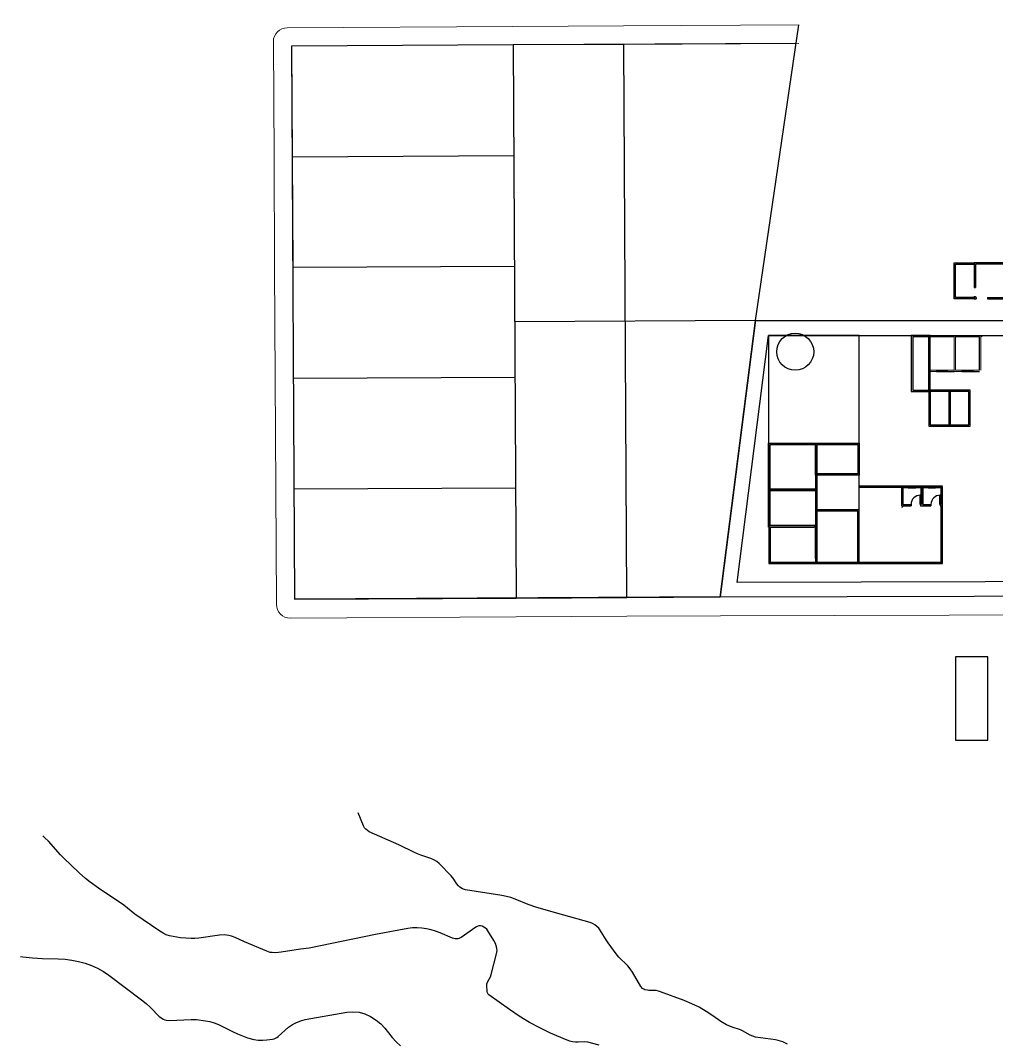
# Model space of a CAD drawing. Header units: centimetres. Extents: x 0 to 1311401, y -389375 to 85618.
# Drawn here: x 638100 to 648653, y -260359 to -249315 of the extents above; entities that cross this region are included whole.
import ezdxf

# ---------------------------------------------------------------- set-up
doc = ezdxf.new("R2010")
doc.units = ezdxf.units.CM
doc.header["$LTSCALE"] = 4
doc.linetypes.add('DASHED2', pattern=[9.525, 6.35, -3.175])
for name, color, linetype in [('0.1', 1, 'Continuous'), ('0.2', 2, 'Continuous'), ('0.4', 4, 'Continuous'), ('0.6', 6, 'Continuous'), ('02-CONT', 2, 'Continuous'), ('04', 254, 'Continuous'), ('CURVAS-INTERMEDIARIAS', 39, 'Continuous'), ('CURVAS-MESTRA', 34, 'Continuous'), ('LIMITE-L', 7, 'Continuous')]:
    doc.layers.add(name, color=color, linetype=linetype)
doc.layers.add('K-ALINHAMENTO', color=10, linetype='Continuous', lineweight=9)
doc.layers.add('P-MEIOFIO', color=171, linetype='Continuous', lineweight=9)

# ---------------------------------------------------------------- blocks, each defined once
blk = doc.blocks.new('1_00e-flat-4')
at = {"color": 1}
blk.add_arc((28, -52), 100, 90, 180, dxfattribs=at)
at = {"layer": '02-CONT'}
blk.add_lwpolyline([(28, -52), (25, -52), (25, 48), (28, 48)], close=True, dxfattribs=at)

msp = doc.modelspace()

# ---------------------------------------------------------------- linework, layer by layer
at = {"layer": '0.1'}
for p, q in [((648004.19, -253093.927), (648124.19, -253093.927)), ((648004.19, -253108.927), (648194.19, -253108.927)), ((648279.19, -253093.927), (648399.19, -253093.927)), ((648279.19, -253108.927), (648469.19, -253108.927)), ((648069.154, -254348.211), (647169.154, -254348.211)), ((647779.225, -254349.851), (647699.225, -254349.851)), ((647994.225, -254349.851), (647914.225, -254349.851)), ((648069.333, -255183.652), (648069.189, -254349.851)), ((648069.154, -254363.211), (647169.154, -254363.211)), ((647699.225, -254364.851), (647779.225, -254364.851)), ((647914.225, -254364.851), (647994.225, -254364.851)), ((648054.333, -255183.654), (648054.225, -254559.851)), ((646696.725, -255128.652), (646696.725, -254828.652)), ((646711.725, -254828.652), (646711.725, -255128.652)), ((646189.319, -255168.652), (648069.333, -255168.652)), ((646189.32, -255183.652), (648069.333, -255183.652))]:
    msp.add_line(p, q, dxfattribs=at)
msp.add_lwpolyline([(647169.32, -255183.652), (647169.154, -252718.211), (646189.154, -252718.211), (646189.32, -255183.652)], dxfattribs=at)
for points in [[(647919.164, -253698.081), (648369.164, -253698.081), (648369.164, -253308.081), (647919.164, -253308.081)], [(647934.164, -253683.081), (648354.164, -253683.081), (648354.164, -253323.081), (647934.164, -253323.081)]]:
    msp.add_lwpolyline(points, close=True, dxfattribs=at)
at = {"layer": '0.2', "linetype": 'DASHED2'}
for p, q in [((648004.19, -253099.927), (648124.19, -253099.927)), ((648004.19, -253102.927), (648124.19, -253102.927)), ((648279.19, -253099.927), (648399.19, -253099.927)), ((648279.19, -253102.927), (648399.19, -253102.927)), ((647779.225, -254355.851), (647699.225, -254355.851)), ((647699.225, -254358.851), (647779.225, -254358.851)), ((647994.225, -254355.851), (647914.225, -254355.851)), ((647914.225, -254358.851), (647994.225, -254358.851)), ((646702.725, -255128.652), (646702.725, -254828.652)), ((646705.725, -254828.652), (646705.725, -255128.652))]:
    msp.add_line(p, q, dxfattribs=at)
at = {"layer": '0.4'}
for p, q in [((648136.664, -253323.081), (648136.664, -253683.081)), ((648151.664, -253323.081), (648151.664, -253683.081))]:
    msp.add_line(p, q, dxfattribs=at)
for points in [[(647731.164, -252718.927), (647731.164, -253323.132), (647934.164, -253323.132), (647934.164, -252718.927)], [(647746.164, -252733.927), (647746.164, -253308.132), (647919.164, -253308.132), (647919.164, -252733.927)], [(646189.293, -253883.652), (646711.699, -253883.652), (646711.699, -254393.652), (646189.293, -254393.652)], [(646204.293, -253898.652), (646696.699, -253898.652), (646696.699, -254378.652), (646204.293, -254378.652)], [(646696.919, -253883.652), (647169.233, -253883.652), (647169.233, -254228.652), (646696.919, -254228.652)], [(646711.919, -253898.652), (647154.233, -253898.652), (647154.233, -254213.652), (646711.919, -254213.652)], [(646189.293, -254378.652), (646711.699, -254378.652), (646711.699, -254788.652), (646189.293, -254788.652)], [(646204.293, -254393.652), (646696.699, -254393.652), (646696.699, -254773.652), (646204.293, -254773.652)], [(646696.725, -255183.652), (647166.725, -255183.652), (647166.725, -254603.652), (646696.725, -254603.652)], [(646711.725, -255168.652), (647151.725, -255168.652), (647151.725, -254618.652), (646711.725, -254618.652)], [(648208.126, -257090.453), (648558.126, -257090.453), (648558.126, -256190.453), (648208.126, -256190.453)]]:
    msp.add_lwpolyline(points, close=True, dxfattribs=at)
msp.add_circle((646476.369, -252894.683), 200.338, dxfattribs=at)
at = {"layer": '0.6'}
for p, q in [((648409.19, -252199.433), (648424.19, -252199.433)), ((648409.19, -252299.433), (648424.19, -252299.433)), ((648434.19, -252309.433), (648434.19, -252324.433)), ((648554.19, -252309.433), (648554.19, -252324.433)), ((648494.19, -252733.927), (648494.19, -252718.927)), ((647699.225, -254364.851), (647699.225, -254349.851)), ((647779.225, -254364.851), (647779.225, -254349.851)), ((647914.225, -254364.851), (647914.225, -254349.851)), ((647994.225, -254364.851), (647994.225, -254349.851)), ((647624.225, -254569.851), (647639.225, -254569.851)), ((647729.225, -254544.851), (647729.225, -254559.851)), ((647829.225, -254544.851), (647829.225, -254559.851)), ((647944.225, -254544.851), (647944.225, -254559.851)), ((648044.225, -254544.851), (648044.225, -254559.851)), ((646686.725, -254788.652), (646686.725, -254773.652)), ((646686.725, -254788.652), (646686.725, -254773.652)), ((646696.725, -254828.652), (646711.725, -254828.652)), ((646696.725, -255128.652), (646711.725, -255128.652))]:
    msp.add_line(p, q, dxfattribs=at)
at = {"layer": '0.6', "lineweight": 9}
for p, q in [((648004.19, -253093.927), (648004.19, -253108.927)), ((648124.19, -253093.927), (648124.19, -253108.927)), ((648279.19, -253093.927), (648279.19, -253108.927)), ((648399.19, -253093.927), (648399.19, -253108.927))]:
    msp.add_line(p, q, dxfattribs=at)
at = {"layer": '0.6'}
for points in [[(648409.19, -252324.433), (648194.19, -252324.433), (648194.19, -251934.433), (648409.19, -251934.433)], [(648409.19, -252309.433), (648209.19, -252309.433), (648209.19, -251949.433), (648409.19, -251949.433)], [(648554.19, -252324.433), (648889.19, -252324.433), (648889.19, -251934.433), (648409.19, -251934.433), (648409.19, -252199.433)], [(648554.19, -252309.433), (648874.19, -252309.433), (648874.19, -251949.433), (648424.19, -251949.433), (648424.19, -252199.433)], [(648409.19, -252299.433), (648409.19, -252324.433), (648434.19, -252324.433)], [(648424.19, -252299.433), (648424.19, -252309.433), (648434.19, -252309.433)], [(648469.19, -252718.927), (648494.19, -252718.927)], [(648469.19, -253093.927), (648469.19, -252733.927)], [(647699.225, -254349.851), (647624.225, -254349.851)], [(647854.225, -254349.851), (647779.225, -254349.851)], [(647914.225, -254349.851), (647839.225, -254349.851)], [(648069.225, -254349.851), (647994.225, -254349.851)], [(647624.225, -254364.851), (647624.225, -254559.851)], [(647699.225, -254364.851), (647639.225, -254364.851), (647639.225, -254544.851), (647729.225, -254544.851)], [(647639.225, -254544.851), (647639.225, -254364.851)], [(647829.225, -254544.851), (647839.225, -254544.851), (647839.225, -254364.851), (647779.225, -254364.851)], [(647839.225, -254364.851), (647839.225, -254544.851)], [(647914.225, -254364.851), (647854.225, -254364.851), (647854.225, -254544.851), (647944.225, -254544.851)], [(647854.225, -254544.851), (647854.225, -254364.851)], [(648044.225, -254544.851), (648054.225, -254544.851), (648054.225, -254364.851), (647994.225, -254364.851)], [(648054.225, -254364.851), (648054.225, -254544.851)], [(648069.225, -254559.851), (648069.225, -254364.851)], [(647639.225, -254559.851), (647729.225, -254559.851)], [(647639.225, -254569.851), (647639.225, -254559.851)], [(647829.225, -254559.851), (647854.225, -254559.851)], [(647839.225, -254559.851), (647944.225, -254559.851)], [(648044.225, -254559.851), (648069.225, -254559.851)], [(646189.32, -254773.652), (646189.32, -255183.652), (646519.32, -255183.652)], [(646189.32, -254773.652), (646189.32, -254788.652)], [(646661.725, -254773.652), (646189.32, -254773.652)], [(646204.32, -254788.652), (646676.725, -254788.652)], [(646686.725, -254788.652), (646204.32, -254788.652), (646204.32, -255168.652)], [(646686.725, -254773.652), (646676.725, -254773.652)], [(646696.725, -254773.652), (646686.725, -254773.652)], [(646696.725, -254788.652), (646686.725, -254788.652)], [(646696.725, -254828.652), (646696.725, -254788.652)], [(646204.32, -255168.652), (646519.32, -255168.652)], [(646711.725, -255183.652), (646711.725, -255128.652)]]:
    msp.add_lwpolyline(points, dxfattribs=at)
at = {"layer": '0.6', "lineweight": 9}
for points in [[(647919.19, -253308.132), (647919.19, -252718.927)], [(648209.19, -252983.927), (648209.19, -252718.927), (647919.19, -252718.927), (647919.19, -253108.927), (648004.19, -253108.927)], [(647934.19, -253308.132), (647934.19, -252733.927)], [(648194.19, -252983.927), (648194.19, -252733.927), (647934.19, -252733.927), (647934.19, -253093.927), (648004.19, -253093.927)], [(648194.19, -253093.927), (648194.19, -252718.927)], [(648484.19, -252983.927), (648484.19, -252718.927), (648194.19, -252718.927), (648194.19, -253108.927), (648279.19, -253108.927)], [(648209.19, -253093.927), (648209.19, -252733.927)], [(648469.19, -252983.927), (648469.19, -252733.927), (648209.19, -252733.927), (648209.19, -253093.927), (648279.19, -253093.927)], [(648484.19, -253093.927), (648484.19, -252733.927)], [(647919.19, -253108.927), (648004.19, -253108.927)], [(648080.068, -253108.927), (648055.068, -253108.927)], [(648124.19, -253093.927), (648194.19, -253093.927), (648194.19, -253083.927)], [(648194.19, -253083.927), (648194.19, -253093.927)], [(648194.19, -253108.927), (648279.19, -253108.927)], [(648355.068, -253108.927), (648330.068, -253108.927)], [(648399.19, -253093.927), (648469.19, -253093.927), (648469.19, -253083.927)], [(648469.19, -253083.927), (648469.19, -253093.927)]]:
    msp.add_lwpolyline(points, dxfattribs=at)
at = {"layer": '04'}
for points in [[(646048.293, -252558.211), (646514.728, -249363.87)], [(646048.281, -252553.998), (645666.395, -255543.548), (641066.966, -255568.627), (641034.36, -249588.871), (643426.263, -249575.828), (646485.587, -249559.147)], [(643426.274, -249580.042), (643458.88, -255559.798)], [(644654.831, -255553.277), (644624.811, -249573.506)], [(641040.893, -250789.035), (643432.796, -250775.993)], [(643439.317, -251971.944), (641047.414, -251984.986)], [(646048.293, -252558.211), (643442.577, -252569.92)], [(641053.935, -253180.938), (643445.838, -253167.895)], [(641060.457, -254376.889), (643452.359, -254363.847)]]:
    msp.add_lwpolyline(points, dxfattribs=at)
at = {"layer": 'CURVAS-INTERMEDIARIAS'}
for points, elevation in [([(644356.572, -260386.33), (644233.793, -260353.154), (644193.253, -260350.956), (644130.363, -260355.141), (644099.32, -260355.195), (644068.772, -260352.289), (644038.986, -260344.933), (644009.704, -260334.63), (643831.475, -260256.631), (643715.54, -260201.377), (643602.326, -260141.377), (643493.202, -260074.216), (643386.8, -260002.308), (643164.976, -259841.745), (643157.619, -259835.156), (643149.603, -259822.75), (643146.04, -259808.512), (643141.377, -259741.408), (643142.433, -259723.837), (643152.005, -259699.061), (643180.89, -259647.863), (643189.075, -259624.453), (643248.631, -259400.392), (643251.996, -259381.676), (643253.341, -259362.982), (643251.65, -259344.316), (643247.938, -259325.671), (643234.885, -259289.45), (643217.065, -259255.338), (643153.085, -259150.735), (643141.112, -259135.115), (643127.461, -259121.557), (643111.322, -259111.097), (643093.514, -259102.71), (643074.76, -259099.165), (643056.503, -259099.077), (643038.977, -259104.191), (643021.927, -259112.768), (642866.258, -259222.551), (642841.066, -259234.875), (642827.443, -259237.629), (642813.292, -259238.684), (642798.909, -259237.487), (642771.031, -259231.213), (642636.927, -259174.023), (642588.699, -259156.551), (642539.487, -259142.1), (642489.619, -259129.667), (642439.194, -259121.894), (642388.724, -259118.147), (642338.159, -259120.463), (642287.547, -259126.814), (641938.356, -259193.324), (641223.132, -259340.656), (641126.624, -259351.372), (640920.099, -259382.621), (640860.517, -259388.208), (640820.807, -259387.502), (640801.39, -259384.747), (640782.455, -259379.607), (640763.85, -259372.897), (640523.84, -259269.096), (640422.78, -259223.958), (640381.118, -259209.676), (640353.452, -259202.691), (640328.649, -259198.536), (640303.771, -259196.211), (640253.741, -259198.92), (640027.604, -259232.537), (639986.681, -259236.421), (639945.573, -259235.873), (639830.146, -259226.432), (639751.716, -259214.611), (639713.546, -259205.839), (639676.657, -259193.867), (639641.679, -259177.089), (639607.992, -259157.104), (639338.396, -258971.167), (639216.756, -258874.918), (638944.594, -258692.339), (638852.469, -258624.78), (638804.486, -258586.446), (638735.384, -258526.261), (638566.325, -258362.998), (638534.436, -258330.534), (638402.261, -258184.046), (638364.896, -258146.558), (638341.217, -258125.029)], 76841.011), ([(638100.256, -259429.663), (638125.618, -259432.802), (638231.501, -259443.267), (638337.713, -259449.81), (638509.818, -259454.953), (638583.062, -259459.349), (638655.677, -259467.754), (638727.339, -259482.145), (638798.372, -259500.545), (638867.156, -259525.472), (638933.643, -259554.931), (638996.676, -259591.18), (639057.411, -259631.972), (639410.436, -259897.979), (639458.191, -259937.933), (639507.007, -259981.692), (639601.434, -260076.239), (639629.551, -260096.858), (639644.871, -260105.444), (639661.024, -260111.985), (639677.534, -260116.869), (639711.982, -260119.998), (639947.437, -260111.331), (640003.015, -260111.563), (640100.872, -260124.001), (640148.949, -260133.347), (640195.956, -260145.962), (640241.358, -260163.479), (640285.699, -260184.276), (640394.418, -260240.792), (640447.398, -260265.182), (640501.572, -260286.792), (640556.543, -260306.553), (640621.857, -260324.636), (640668.691, -260332.151), (640716.11, -260333.156), (640763.915, -260329.813), (640824.955, -260321.273), (640841.85, -260317.32), (640857.89, -260311.525), (640872.639, -260302.949), (640886.521, -260292.54), (640999.793, -260193.858), (641039.901, -260164.203), (641083.955, -260140.84), (641130.892, -260123.492), (641179.532, -260111.79), (641628.571, -260031.351), (641695.497, -260026.715), (641760.795, -260031.225), (641823.672, -260049.446), (641884.922, -260076.803), (641945.524, -260117.053), (641995.13, -260157.136), (642039.099, -260203.324), (642119.161, -260304.421), (642162.336, -260351.891), (642210.469, -260394.297)], 76940.675)]:
    msp.add_lwpolyline(points, dxfattribs=dict(at, elevation=elevation))
at = {"layer": 'CURVAS-MESTRA', "elevation": 76741.346}
msp.add_lwpolyline([(646392.638, -260376.779), (646342.536, -260352.769), (646316.853, -260342.786), (646290.261, -260335.533), (646263.07, -260330.095), (646048.58, -260299.328), (646017.297, -260291.847), (645987.945, -260278.683), (645907.769, -260232.578), (645884.849, -260223.277), (645795.914, -260193.098), (645732.716, -260166.578), (645673.937, -260131.327), (645586.278, -260069.823), (645512.63, -260022.177), (645436.918, -259978.407), (645358.137, -259940.444), (645277.31, -259906.371), (645020.461, -259809.29), (644997.562, -259802.233), (644974.365, -259797.118), (644950.703, -259794.906), (644892.826, -259795.598), (644878.695, -259794.519), (644850.991, -259788.236), (644838.347, -259782.506), (644826.929, -259775.238), (644809.008, -259754.567), (644716.308, -259597.492), (644693.029, -259562.696), (644665.995, -259530.724), (644570.306, -259435.548), (644540.823, -259399.718), (644452.889, -259281.59), (644425.365, -259239.048), (644386.586, -259173.599), (644352.279, -259124.868), (644332.652, -259103.558), (644310.883, -259085.388), (644285.933, -259071.932), (644258.853, -259061.61), (643975.235, -258984.356), (643684.371, -258899.52), (643589.017, -258867.385), (643450.045, -258808.9), (643402.926, -258792.282), (643354.564, -258779.701), (643305.392, -258769.808), (642912.749, -258708.974), (642878.698, -258698.864), (642848.823, -258679.644), (642835.701, -258667.065), (642812.788, -258639.178), (642785.67, -258595.261), (642757.752, -258558.2), (642628.538, -258424.542), (642601.789, -258402.058), (642571.154, -258385.252), (642538.258, -258372.071), (642430.083, -258335.055), (642394.65, -258321.234), (642359.952, -258305.683), (642190.5, -258222.525), (641870.38, -258081.043), (641850.599, -258069.282), (641833.368, -258055.083), (641819.964, -258037.222), (641809.118, -258016.926), (641751.807, -257877.842)], dxfattribs=at)
at = {"layer": 'K-ALINHAMENTO'}
msp.add_lwpolyline([(646515.815, -249563.195), (644622.226, -249573.52), (643426.274, -249580.042), (641034.372, -249593.084), (641040.893, -250789.035), (641047.414, -251984.986), (641053.935, -253180.938), (641060.457, -254376.889), (641066.978, -255572.84), (643458.88, -255559.798), (644654.831, -255553.277), (645666.407, -255547.761)], dxfattribs=at)
at = {"layer": 'LIMITE-L'}
for points in [[(658023.711, -255513.979), (645666.407, -255547.761), (646048.293, -252558.211), (659048.733, -252558.211)], [(657909.741, -255354.29), (645848.209, -255387.263), (646189.154, -252718.211), (658823.899, -252718.211)]]:
    msp.add_lwpolyline(points, close=True, dxfattribs=at)
at = {"layer": 'P-MEIOFIO'}
msp.add_lwpolyline([(646514.728, -249363.87), (644621.139, -249374.195), (643425.188, -249380.716), (640983.454, -249394.03, 0.414213562), (640834.775, -249544.339), (640841.568, -250790.122), (640848.089, -251986.073), (640854.61, -253182.024), (640861.131, -254377.976), (640867.924, -255623.758, 0.414213562), (641018.233, -255772.437), (643459.967, -255759.123), (644655.918, -255752.602), (645667.494, -255747.086), (658030.52, -255713.29), (665303.448, -255693.407, 0.415010138), (665452.533, -255543.097), (665419.384, -249463.542, 0.414213562), (665269.074, -249314.863), (659690.401, -249345.282)], format="xyb", dxfattribs=at)

# ---------------------------------------------------------------- block references
at = {"layer": '0.6'}
for p in [(647800.819, -254492.598), (648015.819, -254492.598)]:
    msp.add_blockref('1_00e-flat-4', p, dxfattribs=at)

doc.saveas('drawing.dxf')
